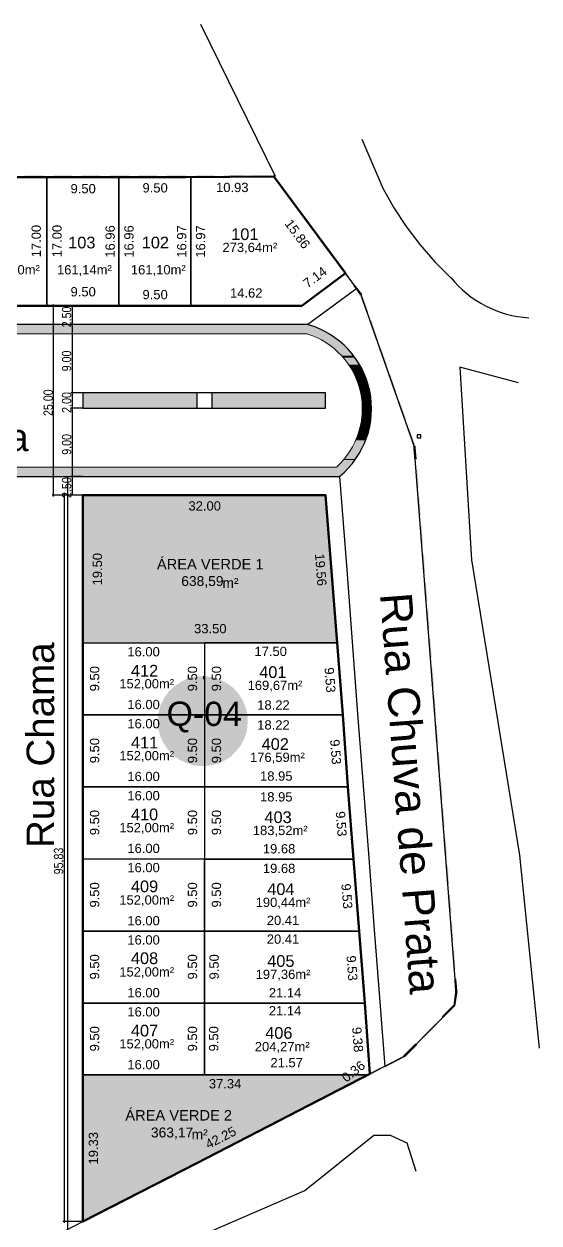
# Model space of a CAD drawing. Extents: x 246293 to 246943, y 9361385 to 9361710.
# Drawn here: x 246875.2 to 246943.1, y 9361551.8 to 9361709.9 of the extents above; entities that cross this region are included whole.
import ezdxf
from ezdxf.xclip import XClip

# ---------------------------------------------------------------- set-up
doc = ezdxf.new("R2010")
doc.units = 0
doc.header["$XCLIPFRAME"] = 0
doc.styles.add('style0', font='', dxfattribs={"height": 4.19039})
doc.styles.add('style1', font='', dxfattribs={"height": 39.531983})
doc.styles.add('style2', font='', dxfattribs={"height": 39.531983})
doc.styles.get('style0').set_extended_font_data('Arial')
doc.styles.get('style1').set_extended_font_data('Arial')
doc.styles.get('style2').set_extended_font_data('TechnicLite0000')

# ---------------------------------------------------------------- blocks, each defined once
blk = doc.blocks.new('Viewport1')
at = {"linetype": 'Continuous', "lineweight": 0, "true_color": 0x93278f}
for points in [[(246875.29, 9361689.96), (246877.82, 9361689.96), (246877.82, 9361689.65), (246875.29, 9361689.65)], [(246879.09, 9361689.96), (246881.56, 9361689.96), (246881.56, 9361689.65), (246879.09, 9361689.65)], [(246882.83, 9361689.96), (246885.31, 9361689.96), (246885.31, 9361689.65), (246882.83, 9361689.65)], [(246886.57, 9361689.96), (246889.05, 9361689.96), (246889.05, 9361689.65), (246886.57, 9361689.65)], [(246890.31, 9361689.96), (246892.79, 9361689.96), (246892.79, 9361689.65), (246890.31, 9361689.65)], [(246894.06, 9361689.96), (246896.59, 9361689.96), (246896.59, 9361689.65), (246894.06, 9361689.65)], [(246897.8, 9361689.96), (246900.33, 9361689.96), (246900.33, 9361689.65), (246897.8, 9361689.65)], [(246901.54, 9361689.96), (246904.07, 9361689.96), (246904.07, 9361689.65), (246901.54, 9361689.65)], [(246905.34, 9361689.96), (246908.18, 9361689.96), (246908.18, 9361689.65), (246905.34, 9361689.65)], [(246908.29, 9361689.86), (246909.18, 9361688.65), (246908.97, 9361688.49), (246908.08, 9361689.7)], [(246909.92, 9361687.65), (246911.4, 9361685.64), (246911.19, 9361685.48), (246909.71, 9361687.49)], [(246912.19, 9361684.64), (246913.66, 9361682.64), (246913.4, 9361682.48), (246911.92, 9361684.48)], [(246914.4, 9361681.64), (246915.88, 9361679.63), (246915.61, 9361679.42), (246914.14, 9361681.42)], [(246916.62, 9361678.63), (246918.09, 9361676.63), (246917.88, 9361676.42), (246916.4, 9361678.42)], [(246918.83, 9361675.57), (246919.78, 9361674.36), (246919.51, 9361674.2), (246918.62, 9361675.42)], [(246919.78, 9361674.36), (246920.62, 9361671.99), (246920.31, 9361671.88), (246919.51, 9361674.26)], [(246921.04, 9361670.83), (246921.83, 9361668.46), (246921.57, 9361668.35), (246920.73, 9361670.72)], [(246922.26, 9361667.3), (246923.1, 9361664.93), (246922.84, 9361664.82), (246921.99, 9361667.19)], [(246923.52, 9361663.71), (246924.36, 9361661.39), (246924.05, 9361661.29), (246923.2, 9361663.66)], [(246924.73, 9361660.18), (246925.58, 9361657.86), (246925.31, 9361657.76), (246924.47, 9361660.08)], [(246926, 9361656.65), (246926.84, 9361654.33), (246926.53, 9361654.22), (246925.73, 9361656.54)], [(246926.84, 9361654.28), (246927, 9361652.54), (246926.68, 9361652.48), (246926.53, 9361654.22)], [(246927.05, 9361651.27), (246927.26, 9361648.79), (246926.95, 9361648.74), (246926.79, 9361651.27)], [(246927.37, 9361647.53), (246927.53, 9361645.05), (246927.26, 9361645.05), (246927.05, 9361647.53)], [(246927.63, 9361643.79), (246927.84, 9361641.31), (246927.53, 9361641.31), (246927.37, 9361643.79)], [(246927.95, 9361640.04), (246928.11, 9361637.57), (246927.84, 9361637.57), (246927.63, 9361640.04)], [(246928.21, 9361636.3), (246928.42, 9361633.82), (246928.11, 9361633.82), (246927.9, 9361636.3)], [(246928.53, 9361632.61), (246928.69, 9361630.08), (246928.37, 9361630.08), (246928.21, 9361632.56)], [(246928.79, 9361628.87), (246929, 9361626.34), (246928.69, 9361626.34), (246928.48, 9361628.82)], [(246929.06, 9361625.13), (246929.27, 9361622.59), (246928.95, 9361622.59), (246928.79, 9361625.07)], [(246929.37, 9361621.38), (246929.53, 9361618.85), (246929.27, 9361618.85), (246929.06, 9361621.33)], [(246929.63, 9361617.64), (246929.85, 9361615.16), (246929.53, 9361615.11), (246929.37, 9361617.59)], [(246929.95, 9361613.9), (246930.11, 9361611.42), (246929.85, 9361611.37), (246929.63, 9361613.84)], [(246930.21, 9361610.15), (246930.43, 9361607.68), (246930.11, 9361607.62), (246929.95, 9361610.15)], [(246930.53, 9361606.41), (246930.69, 9361603.93), (246930.43, 9361603.88), (246930.21, 9361606.41)], [(246930.79, 9361602.67), (246931.01, 9361600.19), (246930.69, 9361600.14), (246930.48, 9361602.67)], [(246931.11, 9361598.93), (246931.27, 9361596.45), (246930.95, 9361596.4), (246930.79, 9361598.93)], [(246931.37, 9361595.18), (246931.59, 9361592.71), (246931.27, 9361592.71), (246931.06, 9361595.18)], [(246931.64, 9361591.44), (246931.85, 9361588.96), (246931.53, 9361588.96), (246931.37, 9361591.44)], [(246931.95, 9361587.7), (246932.11, 9361585.22), (246931.85, 9361585.22), (246931.64, 9361587.7)], [(246932.22, 9361583.95), (246932.38, 9361582.22), (246932.06, 9361582.22), (246931.95, 9361583.95)], [(246932.38, 9361582.22), (246932.11, 9361580.53), (246931.85, 9361580.58), (246932.06, 9361582.22)], [(246932.11, 9361580.42), (246930.53, 9361578.84), (246930.32, 9361579.05), (246931.9, 9361580.63)], [(246929.69, 9361577.95), (246927.9, 9361576.15), (246927.68, 9361576.36), (246929.42, 9361578.16)], [(246927.05, 9361575.26), (246925.47, 9361573.68), (246925.26, 9361573.89), (246926.84, 9361575.47)], [(246925.42, 9361573.62), (246923.42, 9361572.57), (246923.26, 9361572.83), (246925.31, 9361573.89)], [(246922.31, 9361572.04), (246920.09, 9361570.88), (246919.94, 9361571.15), (246922.15, 9361572.3)], [(246918.99, 9361570.3), (246916.77, 9361569.14), (246916.62, 9361569.41), (246918.83, 9361570.57)], [(246915.61, 9361568.56), (246913.4, 9361567.45), (246913.3, 9361567.72), (246915.51, 9361568.88)], [(246912.29, 9361566.88), (246910.08, 9361565.72), (246909.92, 9361565.98), (246912.19, 9361567.14)], [(246908.97, 9361565.14), (246906.76, 9361564.03), (246906.6, 9361564.29), (246908.81, 9361565.4)], [(246905.65, 9361563.45), (246903.39, 9361562.29), (246903.28, 9361562.55), (246905.49, 9361563.71)], [(246902.28, 9361561.71), (246900.07, 9361560.6), (246899.96, 9361560.87), (246902.17, 9361561.97)], [(246898.96, 9361560.02), (246896.74, 9361558.86), (246896.59, 9361559.13), (246898.85, 9361560.29)], [(246895.64, 9361558.28), (246893.42, 9361557.12), (246893.27, 9361557.44), (246895.48, 9361558.55)], [(246892.32, 9361556.6), (246890.05, 9361555.44), (246889.94, 9361555.7), (246892.16, 9361556.86)], [(246888.94, 9361554.86), (246886.73, 9361553.7), (246886.62, 9361553.96), (246888.84, 9361555.12)], [(246885.62, 9361553.17), (246883.41, 9361552.01), (246883.25, 9361552.27), (246885.46, 9361553.43)]]:
    blk.add_hatch(color=217, dxfattribs=at).paths.add_polyline_path(points)
at = {"linetype": 'Continuous', "lineweight": 0, "true_color": 0xed1f24}
for points in [[(246912.66, 9361670.3), (246914.09, 9361669.77), (246477.02, 9361669.77), (246477.02, 9361670.3)], [(246914.09, 9361669.77), (246914.45, 9361669.62), (246477.02, 9361669.62), (246477.02, 9361669.77)], [(246914.45, 9361669.62), (246915.4, 9361669.14), (246784.74, 9361669.14), (246783.05, 9361669.62)], [(246915.4, 9361669.14), (246915.4, 9361669.09), (246784.84, 9361669.09), (246784.74, 9361669.14)], [(246915.4, 9361669.09), (246916.19, 9361668.56), (246913.87, 9361668.56), (246912.5, 9361669.09)], [(246916.19, 9361668.56), (246916.62, 9361668.3), (246914.35, 9361668.3), (246913.87, 9361668.56)], [(246916.62, 9361668.3), (246917.09, 9361667.88), (246915.14, 9361667.88), (246914.35, 9361668.3)], [(246917.09, 9361667.88), (246917.72, 9361667.3), (246915.88, 9361667.3), (246915.14, 9361667.88)], [(246917.72, 9361667.3), (246917.99, 9361666.98), (246916.3, 9361666.98), (246915.88, 9361667.3)], [(246917.99, 9361666.98), (246918.67, 9361666.19), (246917.09, 9361666.19), (246916.3, 9361666.98)], [(246918.67, 9361666.19), (246918.83, 9361665.93), (246917.35, 9361665.93), (246917.09, 9361666.19)], [(246918.83, 9361665.93), (246919.46, 9361664.98), (246918.04, 9361664.98), (246917.35, 9361665.93)], [(246919.46, 9361664.98), (246919.57, 9361664.77), (246918.2, 9361664.77), (246918.04, 9361664.98)], [(246919.57, 9361664.77), (246920.15, 9361663.66), (246918.83, 9361663.66), (246918.2, 9361664.77)], [(246920.15, 9361663.66), (246920.2, 9361663.5), (246918.88, 9361663.5), (246918.83, 9361663.66)], [(246920.2, 9361663.5), (246920.62, 9361662.29), (246919.36, 9361662.29), (246918.88, 9361663.5)], [(246920.62, 9361662.29), (246920.62, 9361662.13), (246919.41, 9361662.13), (246919.36, 9361662.29)], [(246920.62, 9361662.13), (246920.94, 9361660.81), (246919.67, 9361660.81), (246919.41, 9361662.13)], [(246920.94, 9361660.81), (246920.94, 9361660.71), (246919.73, 9361660.71), (246919.67, 9361660.81)], [(246920.94, 9361660.71), (246921.04, 9361659.34), (246919.83, 9361659.34), (246919.73, 9361660.71)], [(246921.04, 9361659.28), (246920.94, 9361657.86), (246919.73, 9361657.86), (246919.83, 9361659.28)], [(246921.04, 9361659.34), (246921.04, 9361659.28), (246919.83, 9361659.28), (246919.83, 9361659.34)], [(246920.94, 9361657.81), (246920.73, 9361656.44), (246919.46, 9361656.44), (246919.73, 9361657.81)], [(246920.94, 9361657.86), (246920.94, 9361657.81), (246919.73, 9361657.81), (246919.73, 9361657.86)], [(246920.67, 9361656.39), (246920.25, 9361655.01), (246918.93, 9361655.01), (246919.46, 9361656.39)], [(246920.73, 9361656.44), (246920.67, 9361656.39), (246919.46, 9361656.39), (246919.46, 9361656.44)], [(246919.62, 9361653.7), (246918.93, 9361652.54), (246917.41, 9361652.54), (246918.25, 9361653.7)], [(246920.25, 9361655.01), (246919.67, 9361653.7), (246918.25, 9361653.7), (246918.93, 9361655.01)], [(246919.62, 9361653.7), (246918.25, 9361653.7), (246919.67, 9361653.7)], [(246918.88, 9361652.43), (246918.09, 9361651.48), (246916.4, 9361651.48), (246917.3, 9361652.43)], [(246918.93, 9361652.54), (246918.88, 9361652.43), (246917.3, 9361652.43), (246917.41, 9361652.54)], [(246918.09, 9361651.48), (246917.93, 9361651.32), (246785, 9361651.32), (246785, 9361651.48)], [(246917.93, 9361651.32), (246916.83, 9361650.27), (246785, 9361650.27), (246785, 9361651.32)]]:
    blk.add_hatch(color=240, dxfattribs=at).paths.add_polyline_path(points)
at = {"linetype": 'Continuous', "lineweight": 25, "true_color": 0x37dd00}
for points in [[(246898.01, 9361661.29), (246898.01, 9361659.28), (246882.99, 9361659.28), (246882.99, 9361661.29)], [(246914.98, 9361661.29), (246914.98, 9361659.28), (246900.01, 9361659.28), (246900.01, 9361661.29)], [(246914.98, 9361647.79), (246915.77, 9361637.78), (246882.99, 9361637.78), (246882.99, 9361647.79)], [(246915.77, 9361637.78), (246916.51, 9361628.29), (246882.99, 9361628.29), (246882.99, 9361637.78)], [(246882.99, 9361571.3), (246882.99, 9361551.96), (246920.57, 9361571.3)]]:
    blk.add_hatch(color=82, dxfattribs=at).paths.add_polyline_path(points)
at = {"linetype": 'Continuous', "lineweight": 25, "true_color": 0x0037dd}
for points in [[(246898.8, 9361623.91), (246897.8, 9361623.86), (246896.8, 9361623.6), (246895.85, 9361623.12), (246895, 9361622.54), (246894.27, 9361621.86), (246893.69, 9361621.01), (246893.21, 9361620.06), (246892.95, 9361619.12), (246892.84, 9361618.06), (246892.9, 9361617.06), (246893.16, 9361616.06), (246893.58, 9361615.11), (246894.16, 9361614.27), (246894.85, 9361613.53), (246895.69, 9361612.9), (246896.59, 9361612.47), (246897.59, 9361612.16), (246898.59, 9361612.05), (246899.64, 9361612.1), (246900.64, 9361612.32), (246901.59, 9361612.74), (246902.44, 9361613.26), (246903.17, 9361614), (246903.81, 9361614.79), (246904.28, 9361615.69), (246904.6, 9361616.69), (246904.7, 9361617.69), (246904.7, 9361618.75), (246904.44, 9361619.75), (246904.07, 9361620.7), (246903.54, 9361621.54), (246902.86, 9361622.33), (246902.02, 9361622.96), (246901.12, 9361623.44), (246900.17, 9361623.75), (246899.12, 9361623.91), (246899.12, 9361623.49), (246900.07, 9361623.33), (246900.96, 9361623.02), (246901.8, 9361622.59), (246902.54, 9361622.01), (246903.17, 9361621.28), (246903.7, 9361620.49), (246904.07, 9361619.59), (246904.23, 9361618.69), (246904.28, 9361617.75), (246904.18, 9361616.8), (246903.86, 9361615.9), (246903.44, 9361615.06), (246902.86, 9361614.27), (246902.17, 9361613.63), (246901.38, 9361613.11), (246900.49, 9361612.74), (246899.59, 9361612.53), (246898.64, 9361612.47), (246897.69, 9361612.58), (246896.74, 9361612.84), (246895.9, 9361613.26), (246895.16, 9361613.84), (246894.48, 9361614.53), (246893.95, 9361615.32), (246893.58, 9361616.22), (246893.37, 9361617.11), (246893.27, 9361618.06), (246893.37, 9361619.01), (246893.63, 9361619.91), (246894.06, 9361620.8), (246894.58, 9361621.54), (246895.27, 9361622.23), (246896.06, 9361622.75), (246896.96, 9361623.17), (246897.85, 9361623.39), (246898.8, 9361623.49)], [(246899.12, 9361623.49), (246898.8, 9361623.49), (246898.8, 9361623.91), (246899.12, 9361623.91)]]:
    blk.add_hatch(color=162, dxfattribs=at).paths.add_polyline_path(points)
at = {"linetype": 'Continuous', "lineweight": 25, "true_color": 0xfafafa}
for points in [[(246899.91, 9361623.6), (246900.91, 9361623.28), (246896.69, 9361623.28), (246897.69, 9361623.6)], [(246899.8, 9361623.6), (246899.91, 9361623.6), (246897.69, 9361623.6), (246897.75, 9361623.6)], [(246898.8, 9361623.7), (246897.75, 9361623.6), (246899.8, 9361623.6)], [(246902.75, 9361622.12), (246903.44, 9361621.33), (246894.16, 9361621.33), (246894.85, 9361622.12)], [(246901.91, 9361622.81), (246902.7, 9361622.12), (246894.85, 9361622.12), (246895.69, 9361622.81)], [(246902.75, 9361622.12), (246894.85, 9361622.12), (246902.7, 9361622.12)], [(246900.96, 9361623.28), (246901.86, 9361622.81), (246895.69, 9361622.81), (246896.64, 9361623.28)], [(246901.91, 9361622.81), (246895.69, 9361622.81), (246901.86, 9361622.81)], [(246900.91, 9361623.28), (246900.96, 9361623.28), (246896.64, 9361623.28), (246896.69, 9361623.28)], [(246903.44, 9361621.28), (246903.97, 9361620.38), (246893.58, 9361620.38), (246894.11, 9361621.28)], [(246903.97, 9361620.38), (246904.02, 9361620.33), (246893.58, 9361620.33), (246893.58, 9361620.38)], [(246903.44, 9361621.33), (246903.44, 9361621.28), (246894.11, 9361621.28), (246894.16, 9361621.33)], [(246904.33, 9361619.33), (246904.49, 9361618.27), (246893.05, 9361618.27), (246893.21, 9361619.33)], [(246904.02, 9361620.33), (246904.33, 9361619.33), (246893.21, 9361619.33), (246893.58, 9361620.33)], [(246904.49, 9361618.27), (246904.49, 9361618.22), (246893.05, 9361618.22), (246893.05, 9361618.27)], [(246904.49, 9361618.22), (246904.44, 9361617.17), (246893.11, 9361617.17), (246893.05, 9361618.22)], [(246904.44, 9361617.17), (246904.18, 9361616.11), (246893.37, 9361616.11), (246893.11, 9361617.17)], [(246904.18, 9361616.11), (246903.75, 9361615.11), (246893.85, 9361615.11), (246893.37, 9361616.11)], [(246903.75, 9361615.11), (246903.12, 9361614.27), (246894.43, 9361614.27), (246893.85, 9361615.11)], [(246903.12, 9361614.27), (246903.12, 9361614.21), (246894.48, 9361614.21), (246894.43, 9361614.27)], [(246903.12, 9361614.21), (246902.33, 9361613.48), (246895.27, 9361613.48), (246895.22, 9361613.48), (246894.48, 9361614.21)], [(246902.33, 9361613.48), (246901.44, 9361612.9), (246896.16, 9361612.9), (246895.27, 9361613.48)], [(246901.44, 9361612.9), (246901.38, 9361612.9), (246896.22, 9361612.9), (246896.16, 9361612.9)], [(246901.38, 9361612.9), (246900.43, 9361612.47), (246897.17, 9361612.47), (246896.22, 9361612.9)], [(246900.43, 9361612.47), (246900.38, 9361612.47), (246897.22, 9361612.47), (246897.17, 9361612.47)], [(246899.33, 9361612.26), (246898.22, 9361612.26), (246897.22, 9361612.47)], [(246897.22, 9361612.47), (246899.33, 9361612.26), (246900.38, 9361612.47)]]:
    blk.add_hatch(color=7, dxfattribs=at).paths.add_polyline_path(points)
at = {"color": 6, "linetype": 'Continuous', "lineweight": 25, "true_color": 0xff00ff}
blk.add_line((246898.48, 9361709.94), (246908.34, 9361689.86), dxfattribs=at)
at = {"color": 217, "linetype": 'Continuous', "lineweight": 0, "true_color": 0x93278f}
for p, q in [((246908.18, 9361689.96), (246908.18, 9361689.65)), ((246919.78, 9361674.36), (246919.51, 9361674.2)), ((246932.38, 9361582.22), (246932.06, 9361582.22)), ((246925.47, 9361573.68), (246925.26, 9361573.89))]:
    blk.add_line(p, q, dxfattribs=at)
at = {"color": 1, "linetype": 'Continuous', "lineweight": 25, "true_color": 0xff0000}
for p, q in [((246911.87, 9361672.78), (246917.62, 9361677.05)), ((246884.04, 9361672.78), (246878.93, 9361672.78)), ((246879.14, 9361672.78), (246879.03, 9361672.83)), ((246879.09, 9361647.63), (246879.09, 9361672.94)), ((246885.46, 9361672.78), (246881.41, 9361672.78)), ((246881.56, 9361672.78), (246881.56, 9361670.3)), ((246885.78, 9361670.3), (246881.41, 9361670.3)), ((246885.78, 9361670.3), (246881.41, 9361670.3)), ((246881.56, 9361670.25), (246881.51, 9361670.35)), ((246881.56, 9361670.46), (246881.56, 9361661.13)), ((246882.93, 9361661.29), (246881.41, 9361661.29)), ((246882.93, 9361661.29), (246881.41, 9361661.29)), ((246881.51, 9361661.34), (246881.56, 9361661.23)), ((246881.56, 9361661.29), (246881.56, 9361659.28)), ((246882.93, 9361659.28), (246881.41, 9361659.28)), ((246882.93, 9361659.28), (246881.41, 9361659.28)), ((246881.56, 9361659.23), (246881.51, 9361659.34)), ((246881.56, 9361659.44), (246881.56, 9361650.16)), ((246882.93, 9361650.27), (246881.41, 9361650.27)), ((246882.93, 9361650.27), (246881.41, 9361650.27)), ((246881.51, 9361650.32), (246881.56, 9361650.27)), ((246881.56, 9361650.27), (246881.56, 9361647.79)), ((246884.46, 9361647.79), (246878.93, 9361647.79)), ((246879.03, 9361647.85), (246879.14, 9361647.74)), ((246882.78, 9361647.79), (246880.35, 9361647.79)), ((246880.56, 9361647.74), (246880.46, 9361647.85)), ((246880.51, 9361647.95), (246880.51, 9361551.8)), ((246882.88, 9361647.79), (246881.41, 9361647.79)), ((246882.93, 9361551.96), (246880.35, 9361551.96)), ((246880.46, 9361552.01), (246880.56, 9361551.9))]:
    blk.add_line(p, q, dxfattribs=at)
at = {"color": 240, "linetype": 'Continuous', "lineweight": 0, "true_color": 0xed1f24}
blk.add_line((246912.5, 9361669.09), (246784.84, 9361669.09), dxfattribs=at)
at = {"color": 6, "linetype": 'Continuous', "lineweight": 25, "true_color": 0xff00ff}
for points in [[(246919.78, 9361694.76), (246922.52, 9361688.28), (246924, 9361685.69), (246925.63, 9361683.22), (246927.42, 9361680.84), (246929.37, 9361678.58), (246931.48, 9361676.47)], [(246859.53, 9361690.23), (246869.65, 9361689.81), (246870.28, 9361689.75), (246891.37, 9361689.75), (246908.18, 9361689.81), (246908.34, 9361689.86)]]:
    blk.add_lwpolyline(points, dxfattribs=at)
at = {"color": 1, "linetype": 'Continuous', "lineweight": 25, "true_color": 0xff0000}
for points in [[(246871.02, 9361545.79), (246882.99, 9361551.96), (246882.99, 9361571.3), (246882.99, 9361580.79), (246882.99, 9361590.28), (246882.99, 9361599.77), (246882.99, 9361609.31), (246882.99, 9361618.8), (246882.99, 9361628.29), (246882.99, 9361637.78), (246882.99, 9361647.79), (246899.01, 9361647.79), (246914.98, 9361647.79), (246915.77, 9361637.78), (246916.51, 9361628.29), (246917.25, 9361618.8), (246917.93, 9361609.31), (246918.67, 9361599.77), (246919.41, 9361590.28), (246920.15, 9361580.79), (246920.83, 9361571.46), (246925.37, 9361573.78), (246932.01, 9361580.53), (246932.22, 9361582.22), (246926.68, 9361654.28), (246919.62, 9361674.31), (246917.62, 9361677.05), (246911.87, 9361672.78), (246896.53, 9361672.78), (246887.05, 9361672.78), (246877.56, 9361672.78), (246868.23, 9361672.78)], [(246880.98, 9361550.9), (246880.98, 9361571.3), (246880.98, 9361580.79), (246880.98, 9361590.28), (246880.98, 9361599.77), (246880.98, 9361609.31), (246880.98, 9361618.8), (246880.98, 9361628.29), (246880.98, 9361637.78), (246880.98, 9361650.27), (246899.01, 9361650.27), (246916.83, 9361650.27), (246917.78, 9361637.93), (246918.51, 9361628.45), (246919.2, 9361618.96), (246919.94, 9361609.47), (246920.67, 9361599.93), (246921.41, 9361590.44), (246922.15, 9361580.95), (246922.78, 9361572.41), (246925.37, 9361573.78), (246932.01, 9361580.53), (246932.22, 9361582.22), (246926.68, 9361654.28), (246919.62, 9361674.31), (246919.09, 9361675.05), (246912.66, 9361670.3), (246896.48, 9361670.3), (246887.1, 9361670.3), (246877.56, 9361670.3), (246868.23, 9361670.3)], [(246912.66, 9361670.3), (246785, 9361670.3), (246783.26, 9361670.78), (246477.02, 9361670.78), (246477.02, 9361662.71), (246477.02, 9361453.8), (246484.98, 9361452.8), (246484.98, 9361662.82), (246785, 9361662.82), (246785, 9361650.27), (246916.83, 9361650.27)]]:
    blk.add_lwpolyline(points, dxfattribs=at)
at = {"color": 5, "linetype": 'Continuous', "lineweight": 50, "true_color": 0x0000ff}
for points in [[(246908.18, 9361689.81), (246896.53, 9361689.75), (246891.37, 9361689.75), (246887.05, 9361689.75), (246877.56, 9361689.75), (246870.28, 9361689.75), (246870.02, 9361689.81), (246868.23, 9361689.81), (246858.74, 9361689.81), (246849.25, 9361689.81), (246839.92, 9361689.81), (246830.38, 9361689.81), (246820.9, 9361689.81), (246811.57, 9361689.81), (246802.08, 9361689.81), (246792.59, 9361689.81), (246783.26, 9361689.81), (246773.72, 9361689.81)], [(246773.72, 9361672.78), (246783.26, 9361672.78), (246792.59, 9361672.78), (246802.08, 9361672.78), (246811.57, 9361672.78), (246820.9, 9361672.78), (246830.38, 9361672.78), (246839.92, 9361672.78), (246849.25, 9361672.78), (246858.74, 9361672.78), (246868.23, 9361672.78), (246877.56, 9361672.78), (246887.05, 9361672.78), (246896.53, 9361672.78), (246911.87, 9361672.78), (246917.62, 9361677.05), (246908.18, 9361689.81)], [(246918.67, 9361599.77), (246917.93, 9361609.31), (246917.25, 9361618.8), (246916.51, 9361628.29), (246915.77, 9361637.78), (246914.98, 9361647.79), (246899.01, 9361647.79), (246882.99, 9361647.79), (246882.99, 9361637.78), (246882.99, 9361628.29), (246882.99, 9361618.8), (246882.99, 9361609.31), (246882.99, 9361599.77), (246882.99, 9361590.28), (246882.99, 9361580.79), (246882.99, 9361571.3), (246882.99, 9361551.96), (246898.01, 9361559.65), (246920.83, 9361571.46), (246920.15, 9361580.79), (246919.41, 9361590.28), (246918.67, 9361599.77)]]:
    blk.add_lwpolyline(points, dxfattribs=at)
at = {"color": 3, "linetype": 'Continuous', "lineweight": 25, "true_color": 0x00ff00}
for points in [[(246878.24, 9361689.75), (246877.56, 9361689.75), (246870.28, 9361689.75), (246870.02, 9361689.81), (246868.76, 9361689.81), (246868.76, 9361672.78), (246877.56, 9361672.78), (246878.24, 9361672.78), (246878.24, 9361689.75)], [(246887.73, 9361689.75), (246887.05, 9361689.75), (246878.24, 9361689.75), (246878.24, 9361672.78), (246887.05, 9361672.78), (246887.73, 9361672.78), (246887.73, 9361689.75)], [(246897.22, 9361689.75), (246896.53, 9361689.75), (246891.37, 9361689.75), (246887.73, 9361689.75), (246887.73, 9361672.78), (246896.53, 9361672.78), (246897.22, 9361672.78), (246897.22, 9361689.75)], [(246908.18, 9361689.81), (246897.22, 9361689.75), (246897.22, 9361672.78), (246911.87, 9361672.78), (246917.62, 9361677.05), (246908.18, 9361689.81)], [(246940.44, 9361662.61), (246932.69, 9361664.66), (246934.22, 9361639.25), (246940.55, 9361600.3), (246943.13, 9361574.84)], [(246882.99, 9361661.29), (246882.99, 9361659.28), (246914.98, 9361659.28), (246914.98, 9361661.29), (246882.99, 9361661.29)], [(246900.01, 9361661.29), (246898.01, 9361661.29), (246898.01, 9361659.28), (246900.01, 9361659.28), (246900.01, 9361661.29)], [(246915.77, 9361637.78), (246914.98, 9361647.79), (246882.99, 9361647.79), (246882.99, 9361637.78), (246882.99, 9361628.29), (246899.01, 9361628.29), (246916.51, 9361628.29), (246915.77, 9361637.78)], [(246899.01, 9361628.29), (246899.01, 9361618.8), (246882.99, 9361618.8), (246882.99, 9361628.29), (246899.01, 9361628.29)], [(246916.51, 9361628.29), (246899.01, 9361628.29), (246899.01, 9361618.8), (246917.25, 9361618.8), (246916.51, 9361628.29)], [(246899.01, 9361609.31), (246882.99, 9361609.31), (246882.99, 9361618.8), (246899.01, 9361618.8), (246899.01, 9361609.31), (246899.01, 9361599.77), (246882.99, 9361599.77), (246882.99, 9361609.31), (246899.01, 9361609.31)], [(246917.25, 9361618.8), (246899.01, 9361618.8), (246899.01, 9361609.31), (246917.93, 9361609.31), (246917.25, 9361618.8)], [(246917.93, 9361609.31), (246899.01, 9361609.31), (246899.01, 9361599.77), (246918.67, 9361599.77), (246917.93, 9361609.31)], [(246899.01, 9361590.28), (246899.01, 9361599.77), (246882.99, 9361599.77), (246882.99, 9361590.28), (246899.01, 9361590.28)], [(246918.67, 9361599.77), (246899.01, 9361599.77), (246899.01, 9361590.28), (246919.41, 9361590.28), (246918.67, 9361599.77)], [(246899.01, 9361580.79), (246899.01, 9361590.28), (246882.99, 9361590.28), (246882.99, 9361580.79), (246899.01, 9361580.79)], [(246919.41, 9361590.28), (246899.01, 9361590.28), (246899.01, 9361580.79), (246920.15, 9361580.79), (246919.41, 9361590.28)], [(246899.01, 9361571.3), (246899.01, 9361580.79), (246882.99, 9361580.79), (246882.99, 9361571.3), (246899.01, 9361571.3)], [(246920.15, 9361580.79), (246899.01, 9361580.79), (246899.01, 9361571.3), (246920.57, 9361571.3), (246920.83, 9361571.46), (246920.15, 9361580.79)], [(246920.57, 9361571.3), (246899.01, 9361571.3), (246882.99, 9361571.3), (246882.99, 9361551.96), (246920.57, 9361571.3)], [(246695.92, 9361442.31), (246697.77, 9361444.84), (246698.66, 9361447.69), (246699.19, 9361451.9), (246713.95, 9361460.44), (246717.48, 9361462.5), (246725.86, 9361465.93), (246793.01, 9361497.5), (246806.93, 9361505.3), (246856.32, 9361527.08), (246875.71, 9361540.25), (246912.24, 9361556.07), (246921.36, 9361563.34), (246923.52, 9361563.34), (246925.68, 9361562.34), (246926.89, 9361558.6)]]:
    blk.add_lwpolyline(points, dxfattribs=at)
at = {"color": 240, "linetype": 'Continuous', "lineweight": 0, "true_color": 0xed1f24}
blk.add_lwpolyline([(246784.84, 9361669.09), (246783.05, 9361669.62), (246478.18, 9361669.62), (246478.18, 9361662.71), (246478.18, 9361454.86), (246483.82, 9361454.12), (246483.82, 9361663.98), (246786.21, 9361663.98), (246786.21, 9361651.48), (246916.4, 9361651.48)], dxfattribs=at)
at = {"color": 18, "linetype": 'Continuous', "lineweight": 25, "true_color": 0x000000}
blk.add_lwpolyline([(246927.05, 9361655.33), (246927.53, 9361655.33), (246927.53, 9361655.75), (246927.05, 9361655.75), (246927.05, 9361655.33)], dxfattribs=at)
at = {"color": 6, "linetype": 'Continuous', "lineweight": 25, "true_color": 0xff00ff}
blk.add_arc((246942.71, 9361685.59), 14.44, 219.0509, 266.347, dxfattribs=at)
at = {"color": 1, "linetype": 'Continuous', "lineweight": 25, "true_color": 0xff0000}
blk.add_arc((246909.5, 9361659.18), 11.54, 309.6222, 73.916, dxfattribs=at)
at = {"color": 240, "linetype": 'Continuous', "lineweight": 0, "true_color": 0xed1f24}
blk.add_arc((246909.5, 9361659.18), 10.33, 311.9623, 73.0042, dxfattribs=at)
at = {"color": 1, "linetype": 'Continuous', "lineweight": 25, "true_color": 0xff0000, "attachment_point": 7, "style": 'style0'}
for s, insert, char_height in [('9.50', (246881.35, 9361687.59), 1.225), ('9.50', (246890.84, 9361687.7), 1.225), ('10.93', (246900.54, 9361687.75), 1.225), ('101', (246902.54, 9361681.42), 1.542), ('103', (246881.04, 9361680.32), 1.542), ('102', (246890.74, 9361680.32), 1.542), ('273,64m²', (246901.38, 9361679.63), 1.225), ('161,50m²', (246870.07, 9361676.68), 1.225), ('161,14m²', (246879.56, 9361676.68), 1.225), ('161,10m²', (246889.31, 9361676.68), 1.225), ('9.50', (246881.35, 9361673.99), 1.225), ('9.50', (246890.84, 9361673.62), 1.225), ('14.62', (246902.38, 9361673.83), 1.225), ('32.00', (246896.9, 9361645.74), 1.225), ('ÁREA VERDE 1', (246892.74, 9361637.99), 1.3836), ('638,59', (246895.95, 9361635.56), 1.305), ('m²', (246901.38, 9361635.56), 1.305), ('33.50', (246897.64, 9361629.55), 1.225), ('16.00', (246888.84, 9361626.5), 1.225), ('17.50', (246905.6, 9361626.55), 1.225), ('412', (246889.31, 9361623.86), 1.542), ('401', (246906.23, 9361623.65), 1.542), ('152,00m²', (246887.78, 9361622.07), 1.225), ('169,67m²', (246904.7, 9361621.86), 1.225), ('16.00', (246888.84, 9361619.54), 1.225), ('18.22', (246905.97, 9361619.48), 1.225), ('16.00', (246888.84, 9361617.01), 1.225), ('18.22', (246905.97, 9361616.85), 1.225), ('411', (246889.31, 9361614.37), 1.542), ('402', (246906.55, 9361614.16), 1.542), ('152,00m²', (246887.78, 9361612.58), 1.225), ('176,59m²', (246905.02, 9361612.37), 1.225), ('16.00', (246888.84, 9361610.05), 1.225), ('18.95', (246906.34, 9361610.1), 1.225), ('16.00', (246888.84, 9361607.52), 1.225), ('18.95', (246906.34, 9361607.36), 1.225), ('410', (246889.31, 9361604.88), 1.542), ('152,00m²', (246887.78, 9361603.09), 1.225), ('403', (246906.92, 9361604.51), 1.542), ('183,52m²', (246905.39, 9361602.72), 1.225), ('16.00', (246888.84, 9361600.56), 1.225), ('19.68', (246906.71, 9361600.51), 1.225), ('16.00', (246888.84, 9361598.03), 1.225), ('19.68', (246906.71, 9361597.92), 1.225), ('409', (246889.31, 9361595.39), 1.542), ('404', (246907.29, 9361595.02), 1.542), ('152,00m²', (246887.78, 9361593.55), 1.225), ('190,44m²', (246905.76, 9361593.23), 1.225), ('16.00', (246888.84, 9361591.02), 1.225), ('20.41', (246907.23, 9361591.07), 1.225), ('16.00', (246888.84, 9361588.49), 1.225), ('20.41', (246907.23, 9361588.59), 1.225), ('408', (246889.31, 9361585.91), 1.542), ('405', (246907.29, 9361585.54), 1.542), ('152,00m²', (246887.78, 9361584.06), 1.225), ('197,36m²', (246905.76, 9361583.74), 1.225), ('16.00', (246888.84, 9361581.53), 1.225), ('21.14', (246907.5, 9361581.53), 1.225), ('16.00', (246888.84, 9361579), 1.225), ('21.14', (246907.5, 9361579.16), 1.225), ('407', (246889.31, 9361576.36), 1.542), ('406', (246907.02, 9361576.05), 1.542), ('152,00m²', (246887.78, 9361574.57), 1.225), ('204,27m²', (246905.65, 9361574.2), 1.225), ('16.00', (246888.84, 9361572.04), 1.225), ('21.57', (246907.71, 9361572.3), 1.225), ('37.34', (246899.59, 9361569.51), 1.225), ('ÁREA VERDE 2', (246888.57, 9361565.29), 1.3836), ('363,17', (246891.95, 9361562.82), 1.305), ('m²', (246897.32, 9361562.82), 1.305)]:
    blk.add_mtext(s, dxfattribs=dict(at, insert=insert, char_height=char_height))
at = {"color": 1, "linetype": 'Continuous', "lineweight": 50, "true_color": 0xff0000, "char_height": 1.225, "attachment_point": 7, "style": 'style0'}
for s, insert, rotation in [('15.86', (246909.5, 9361683.59), 306.4691), ('7.14', (246912.61, 9361675.05), 36.4691)]:
    blk.add_mtext(s, dxfattribs=dict(at, insert=insert, rotation=rotation))
at = {"color": 1, "linetype": 'Continuous', "lineweight": 25, "true_color": 0xff0000, "char_height": 1.225, "attachment_point": 7, "style": 'style0'}
for s, insert, rotation in [('17.00', (246877.45, 9361679.16), 90), ('17.00', (246880.19, 9361679.16), 90), ('16.96', (246887.2, 9361679.11), 90), ('16.96', (246889.68, 9361679.11), 90), ('16.97', (246896.64, 9361679.11), 90), ('16.97', (246899.12, 9361679.11), 90), ('19.50', (246885.52, 9361635.88), 90), ('19.56', (246913.56, 9361640.04), 274.3835), ('9.50', (246885.15, 9361621.91), 90), ('9.50', (246898.06, 9361621.91), 90), ('9.50', (246901.22, 9361621.91), 90), ('9.53', (246914.82, 9361625.02), 274.3835), ('9.50', (246885.15, 9361612.42), 90), ('9.50', (246898.06, 9361612.42), 90), ('9.50', (246901.22, 9361612.42), 90), ('9.53', (246915.56, 9361615.53), 274.3835), ('9.50', (246885.15, 9361602.93), 90), ('9.50', (246898.06, 9361602.93), 90), ('9.50', (246901.22, 9361602.93), 90), ('9.53', (246916.3, 9361606.04), 274.3835), ('9.50', (246885.15, 9361593.39), 90), ('9.50', (246898.06, 9361593.39), 90), ('9.50', (246901.22, 9361593.39), 90), ('9.53', (246917.04, 9361596.5), 274.3835), ('9.50', (246885.15, 9361583.9), 90), ('9.50', (246898.06, 9361583.9), 90), ('9.50', (246900.91, 9361583.9), 90), ('9.53', (246917.72, 9361587.01), 274.3835), ('9.50', (246885.15, 9361574.41), 90), ('9.50', (246898.06, 9361574.41), 90), ('9.50', (246900.86, 9361574.41), 90), ('9.38', (246918.46, 9361577.58), 274.3835), ('0.36', (246917.72, 9361570.25), 38.0182), ('19.33', (246884.99, 9361559.49), 90), ('42.25', (246899.54, 9361561.5), 27.2241)]:
    blk.add_mtext(s, dxfattribs=dict(at, insert=insert, rotation=rotation))
at = {"color": 3, "linetype": 'Continuous', "lineweight": 25, "true_color": 0x00ff00, "char_height": 1.225, "attachment_point": 7, "rotation": 90, "style": 'style2'}
for s, insert in [('2.50', (246881.46, 9361669.93)), ('9.00', (246881.46, 9361664.13)), ('25.00', (246879.03, 9361658.23)), ('2.00', (246881.46, 9361658.65)), ('9.00', (246881.46, 9361653.12)), ('2.50', (246881.46, 9361647.42)), ('95.83', (246880.4, 9361597.77))]:
    blk.add_mtext(s, dxfattribs=dict(at, insert=insert))
at = {"color": 18, "linetype": 'Continuous', "lineweight": 50, "true_color": 0x000000, "insert": (246836.02, 9361653.54), "char_height": 3.6369, "attachment_point": 7, "style": 'style0'}
blk.add_mtext('Avenida Alvorada', dxfattribs=at)
at = {"color": 18, "linetype": 'Continuous', "lineweight": 25, "true_color": 0x000000, "insert": (246922.1, 9361634.77), "char_height": 4.1904, "attachment_point": 7, "rotation": 274.2737, "style": 'style0'}
blk.add_mtext('Rua Chuva de Prata', dxfattribs=at)
at = {"color": 18, "linetype": 'Continuous', "lineweight": 50, "true_color": 0x000000, "insert": (246879.24, 9361601.25), "char_height": 3.637, "attachment_point": 7, "rotation": 90, "style": 'style1'}
blk.add_mtext('Rua Chama', dxfattribs=at)
at = {"color": 162, "linetype": 'Continuous', "lineweight": 25, "true_color": 0x0037dd, "insert": (246894, 9361616.48), "char_height": 3.202, "attachment_point": 7, "rotation": 359.8022, "style": 'style0'}
blk.add_mtext('Q-04', dxfattribs=at)

msp = doc.modelspace()

# ---------------------------------------------------------------- block references
at = {"color": 7, "linetype": 'Continuous', "lineweight": 25}
ref = msp.add_blockref('Viewport1', (0, 0), dxfattribs=at)
XClip(ref).set_block_clipping_path([(246293.0645908564, 9361385.3773180377), (246947.9778113067, 9361715.953146778)])

doc.saveas('drawing.dxf')
